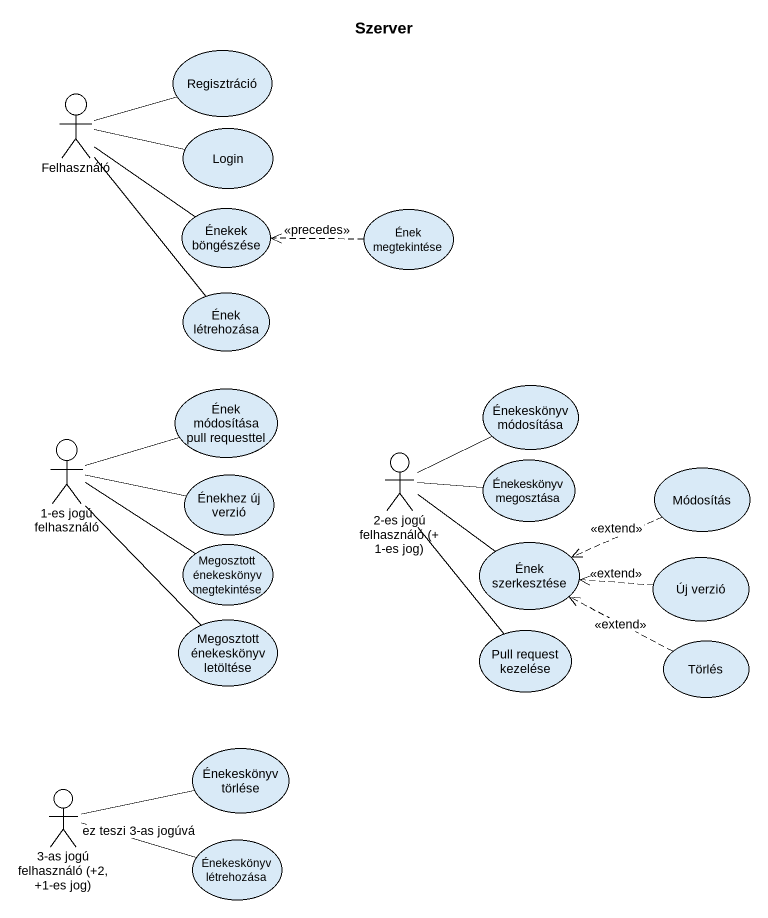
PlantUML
@startuml
title Szerver
actor Felhasználó
usecase Regisztráció
usecase Login
usecase "Énekek böngészése" as Énekek_böngészése
usecase "Ének megtekintése" as Ének_megtekintése
usecase "Ének létrehozása" as Ének_létrehozása
usecase "Ének módosítása pull requesttel" as Ének_módosítása_pull
usecase "Énekeskönyv módosítása" as Énekeskönyv_módosítása
actor "1-es jogú felhasználó" as a1_es_jogú_felhasználó
actor "2-es jogú felhasználó (+ 1-es jog)" as a2_es_jogú_felhasználó_1_es
usecase "Énekhez új verzió" as Énekhez_új_verzió
usecase "Énekeskönyv megosztása" as Énekeskönyv_megosztása
usecase Módosítás
usecase "Megosztott énekeskönyv megtekintése" as Megosztott_énekeskönyv
usecase "Ének szerkesztése" as Ének_szerkesztése
usecase "Új verzió" as Új_verzió
usecase "Megosztott énekeskönyv letöltése" as Megosztott_énekeskönyv_2
usecase "Pull request kezelése" as Pull_request_kezelése
usecase Törlés
usecase "Énekeskönyv törlése" as Énekeskönyv_törlése
actor "3-as jogú felhasználó (+2, +1-es jog)" as a3_as_jogú_felhasználó_2_1
usecase "Énekeskönyv létrehozása" as Énekeskönyv_létrehozása
Felhasználó -right- Regisztráció
Felhasználó -right- Login
Felhasználó -- Énekek_böngészése
Felhasználó -- Ének_létrehozása
Ének_megtekintése .left.> Énekek_böngészése : <<precedes>>
a1_es_jogú_felhasználó -right- Ének_módosítása_pull
a1_es_jogú_felhasználó -right- Énekhez_új_verzió
a1_es_jogú_felhasználó -right- Megosztott_énekeskönyv
a1_es_jogú_felhasználó -- Megosztott_énekeskönyv_2
a2_es_jogú_felhasználó_1_es -up- Énekeskönyv_módosítása
a2_es_jogú_felhasználó_1_es -right- Énekeskönyv_megosztása
a2_es_jogú_felhasználó_1_es -right- Ének_szerkesztése
a2_es_jogú_felhasználó_1_es -- Pull_request_kezelése
Módosítás .left.> Ének_szerkesztése : <<extend>>
Új_verzió .left.> Ének_szerkesztése : <<extend>>
Törlés .left.> Ének_szerkesztése : <<extend>>
a3_as_jogú_felhasználó_2_1 -right- Énekeskönyv_törlése
a3_as_jogú_felhasználó_2_1 -right- Énekeskönyv_létrehozása : ez teszi 3-as jogúvá
@enduml
